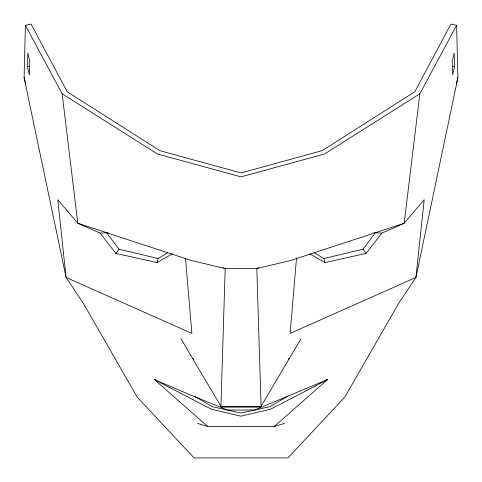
<?xml version="1.0" encoding="UTF-8"?>
<svg xmlns="http://www.w3.org/2000/svg" width="482" height="482" viewBox="0 0 482 482"><rect width="100%" height="100%" fill="white"/><g stroke="black" fill="none" stroke-linecap="round" stroke-linejoin="round"><path stroke-width="0.72" d="M24.1 77.644L25.395 25.311L31.107 24.106L67.203 91.767L159.837 150.637L241.006 172.954L322.163 150.637L414.797 91.761L450.893 24.1L456.605 25.305L457.9 77.644L415.918 277.445L398.608 303.449L344.769 397.186L287.941 457.9L194.059 457.9L137.231 397.186L83.392 303.449L66.082 277.451L24.1 77.644L25.733 84.217M258.846 267.637L256.816 268.564L261.069 406.447L260.581 407.115L221.419 407.115L220.931 406.447L225.184 268.564L223.154 267.643M27.402 66.636L27.842 53.014L29.751 61.25L29.312 74.873L27.402 66.636L29.408 66.636M296.514 257.954L290.122 333.393L415.918 277.445L424.208 199.693L404.181 223.256L381.901 233.107L373.96 232.782M456.605 25.305L419.864 93.761L404.181 223.256L290.815 260.443L256.816 268.564L225.184 268.564L191.185 260.449L77.819 223.256L57.792 199.693L66.082 277.451L191.878 333.393L185.486 257.96M454.61 66.636L452.694 74.873L452.261 61.25L454.171 53.014L454.61 66.636L452.598 66.636M456.267 84.211L457.9 77.644M25.395 25.311L62.136 93.767L77.819 223.256L100.099 233.107L115.879 253.405L157.114 262.612L158.132 258.551L167.736 252.713M260.581 407.115L301.069 338.599M115.879 253.405L119.018 249.2L158.132 258.551M314.264 252.707L323.868 258.545L362.982 249.194L375.466 232.613M309.583 253.761L324.886 262.606L366.121 253.405L381.901 233.107M197.548 423.437L207.7 426.443L274.3 426.437L327.525 379.617L326.049 379.912M419.864 93.761L324.537 154.005L241 176.858L157.463 154.005L62.136 93.767M287.917 396.059L269.86 406.675L240.97 413.05L212.152 406.681L194.156 396.053M157.114 262.612L172.417 253.761M288.176 359.054L289.507 358.349M274.3 426.437L284.452 423.431M100.099 233.107L108.04 232.782M220.931 406.447L261.069 406.447M155.933 379.912L154.475 379.623L207.7 426.443M180.931 338.605L192.493 358.355L193.824 359.054M106.534 232.613L119.018 249.2M362.982 249.194L366.121 253.405M192.493 358.355L221.419 407.115M323.868 258.545L324.886 262.606M327.525 379.617L270.679 409.194L240.958 416.171L211.321 409.194L154.475 379.623L191.583 395.433L227.414 410.055L254.586 410.055L327.525 379.617"/></g></svg>
